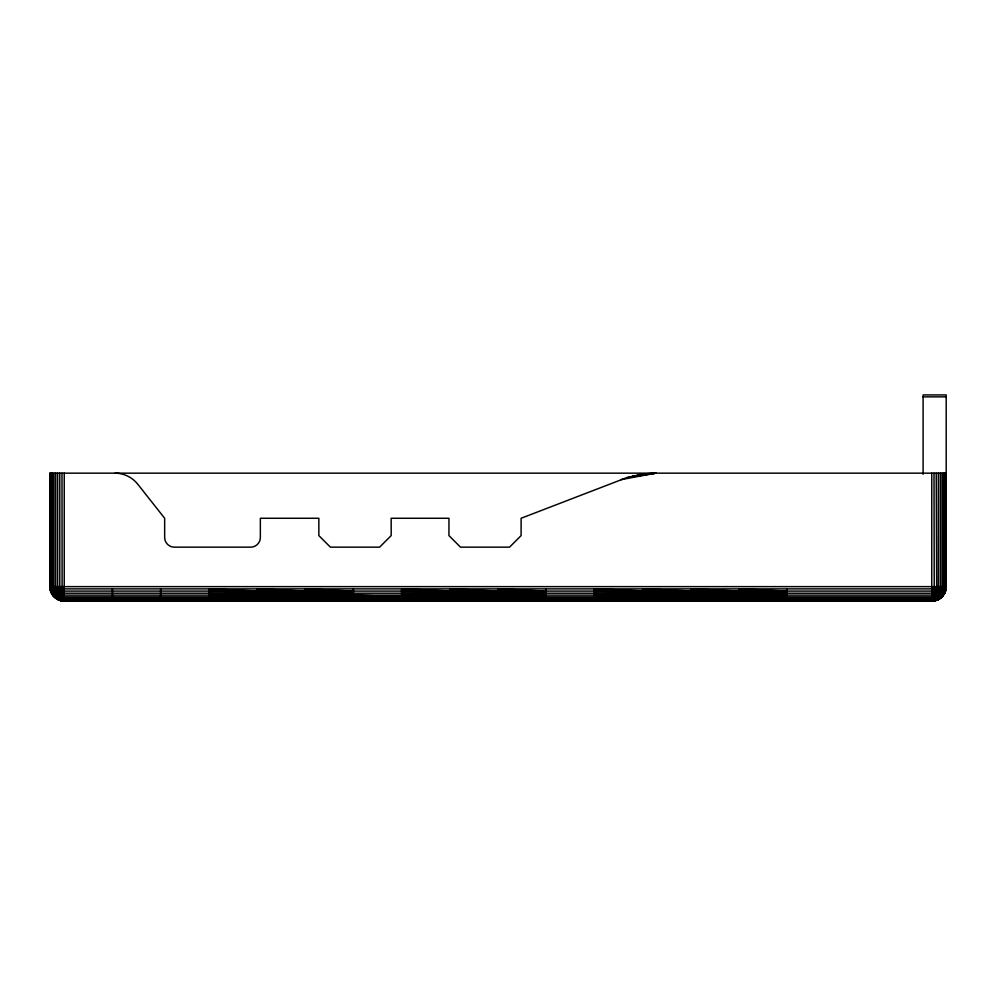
<?xml version="1.0" encoding="UTF-8"?>
<svg xmlns="http://www.w3.org/2000/svg" width="996" height="996" viewBox="0 0 996 996"><rect width="100%" height="100%" fill="white"/><g stroke="black" fill="none" stroke-linecap="round" stroke-linejoin="round"><path stroke-width="1.49" d="M923.093 474.295L923.093 394.926L946.2 394.926L946.2 586.632C946.349 594.351 939.489 601.235 931.758 601.074L64.242 601.074L59.673 596.604L55.751 586.632L55.751 473.162M64.242 473.162L64.242 601.074L59.785 600.364L55.751 598.31L51.817 593.828L51.344 590.454L51.369 473.162M64.242 601.074C56.809 601.098 49.103 594.475 50.51 586.632L50.51 473.162M49.974 473.162L50.061 589.097L52.913 595.571L58.901 599.48L64.242 598.31L931.758 598.31C938.456 604.423 946.623 593.267 946.2 586.632L49.8 586.632L49.8 473.162L946.2 473.162M936.215 600.364C941.83 598.31 946.374 592.807 946.026 586.632L946.026 473.162M54.033 473.162L54.033 586.632L56.834 595.098L62.088 600.874L59.324 600.177L59.038 598.285L64.242 586.632L54.917 588.873L51.17 588.287L49.8 586.632L51.369 593.193L53.734 596.181L57.681 599.505L61.989 600.899L931.758 600.899C939.402 601.422 945.764 594.488 945.478 586.955L946.026 586.632C946.399 594.388 939.353 601.074 931.758 601.074L931.758 473.162M50.51 591.089L49.974 588.885L53.734 596.181L56.237 596.816L61.628 596.181L64.242 596.841L931.758 596.841L933.339 595.795L934.236 590.429L934.011 473.162M945.939 589.097L946.2 586.632L945.578 590.665L945.49 473.162M938.319 599.505L931.758 601.074C939.153 600.239 945.366 594.027 946.2 586.632M51.817 593.828L55.191 595.098L62.723 593.828L64.242 593.193L64.242 588.885L931.758 588.885L938.319 586.632L943.349 590.23L944.831 592.533L945.453 589.893L941.967 586.632L941.967 473.162M52.564 473.162L52.564 586.632L51.02 591.91L54.357 593.155L64.242 591.089L931.758 591.089L934.236 590.429L936.676 587.64L936.215 473.162M59.785 473.162L59.785 586.632L64.242 596.841L62.661 597.687L61.764 600.351L59.324 600.177M52.913 595.571L52.962 592.944L55.751 586.632M939.34 598.907L942.216 594.873L944.183 593.828L945.453 589.856L943.822 594.313L938.344 588.885L934.011 586.632M943.088 595.571L943.349 594.45L941.967 596.841M54.033 586.632L51.842 592.533L52.651 594.45M61.989 599.281L931.758 599.505L933.277 599.057L934.373 597.139L935.642 591.973L935.555 589.109L931.758 586.632L932.766 588.785L941.083 597.426L944.98 589.047L944.631 473.162M61.989 473.162L62.113 587.005L57.855 596.816L57.681 599.505M943.436 473.162L943.436 586.632L939.763 593.018L931.758 598.31M945.578 587.727L946.026 586.632M932.766 588.785L931.758 591.089L939.44 598.696L942.216 592.209L941.967 586.632L938.518 591.836L933.339 595.795L931.758 595.122L64.242 595.122L61.628 596.181L60.781 598.086L60.445 600.351L62.088 600.874M943.088 587.204L943.038 593.068L941.643 594.886L936.24 599.032L931.758 600.364L63.234 600.874L61.764 600.351L64.242 599.505L61.628 596.181L62.723 593.828L64.242 595.122M57.681 473.162L57.681 586.632L54.357 593.155L54.033 596.841M931.758 595.122L940.249 586.632L940.249 473.162M936.676 587.64L936.327 596.019L934.173 599.853L931.758 599.505L931.758 600.899C939.016 602.02 940.983 592.508 939.34 587.13M935.555 600.351L933.912 600.874L936.676 600.177M944.98 591.91L945.453 589.856M59.785 586.632L54.855 596.604L57.656 599.281M934.173 599.853L933.003 600.812L932.082 600.351M934.236 590.429L931.758 593.193L935.344 598.235L937.659 599.704L940.809 594.039L940.249 586.632M61.989 586.632L60.208 587.727L56.834 595.098L56.66 598.907M933.887 600.912C938.917 598.235 938.63 591.537 938.319 586.632L938.319 473.162M621.043 479.636L655.754 473.162L643.951 473.897L626.621 477.682L521.107 518.269L521.107 535.599L509.554 547.153L460.501 547.153L448.947 535.599L448.947 518.269L391.179 518.269L391.179 535.599L379.625 547.153L330.411 547.153L318.845 535.599L318.845 518.269L260.354 518.269L260.354 537.529C260.442 542.671 255.872 547.24 250.718 547.153L174.288 547.153C169.146 547.24 164.577 542.671 164.664 537.529L164.664 518.269L137.722 484.156C132.331 477.308 123.765 473.162 115.05 473.162M938.518 598.285L940.921 597.687L942.216 594.873M931.758 601.074L934.236 600.351L931.758 600.364L932.766 600.874L932.766 600.177M64.242 588.885L57.096 590.865L52.427 590.865L50.547 589.856L51.17 588.287L50.51 586.632M626.621 477.682L655.754 473.162L638.1 474.793M632.323 476.063L655.754 473.162M224.374 600.09L208.824 600.364L257.018 600.899L320.762 600.09M272.568 600.09L208.824 600.899L208.824 588.885L353.418 595.122L498 599.505M368.956 600.09L305.224 600.899L208.824 599.505M417.162 600.09L353.418 600.899L208.824 598.31M465.356 600.09C379.837 602.02 294.306 599.393 208.824 596.841M208.824 595.122C310.354 598.621 411.958 602.207 513.55 600.09M208.824 593.193C326.402 597.725 444.067 602.356 561.744 600.09M609.938 600.09L546.194 600.364M787.176 596.841L594.388 588.885L594.388 600.899L658.132 600.09M706.326 600.09L642.582 600.899L642.582 588.885L787.176 595.122M642.582 600.364L787.176 600.899L787.176 588.885M923.093 396.856L946.2 396.856M934.011 593.218L64.242 593.193L61.827 591.91M787.176 600.364L594.388 595.122M738.982 600.364L594.388 596.841M642.582 599.505L738.982 600.899L738.982 588.885L787.176 591.089M498 600.364L353.418 596.841L208.824 591.089M787.176 599.505L594.388 593.193M787.176 598.31L594.388 591.089M546.194 598.31L401.612 593.193M546.194 596.841L401.612 591.089M401.612 595.122L546.194 599.505L546.194 588.885M546.194 595.122L401.612 588.885L401.612 600.899M787.176 593.193L690.776 588.885L690.776 600.899M546.194 593.193L449.806 588.885L449.806 600.899M353.418 593.193L257.018 588.885L257.018 600.899M546.194 591.089L498 588.885L498 600.899M353.418 591.089L305.224 588.885L305.224 600.899M934.373 597.139L931.758 596.841L933.277 599.057L935.344 598.235L940.809 594.039L944.631 586.632L946.038 588.76M63.234 600.874L55.079 597.687M64.242 600.364L63.234 600.177L64.242 600.899M64.242 598.31L56.15 598.086L52.962 592.944L51.369 586.632M58.901 599.48L55.191 595.098L52.564 586.632M935.555 589.109L942.552 595.957L944.158 591.114L943.436 586.632M61.628 596.181L57.681 586.632M63.918 591.114L62.113 587.005M49.974 586.632L50.061 589.097L49.8 586.632M939.763 596.816L939.851 598.086M353.418 588.885L353.418 600.899M160.63 588.885L160.63 600.899M112.436 588.885L112.436 600.899"/></g></svg>
